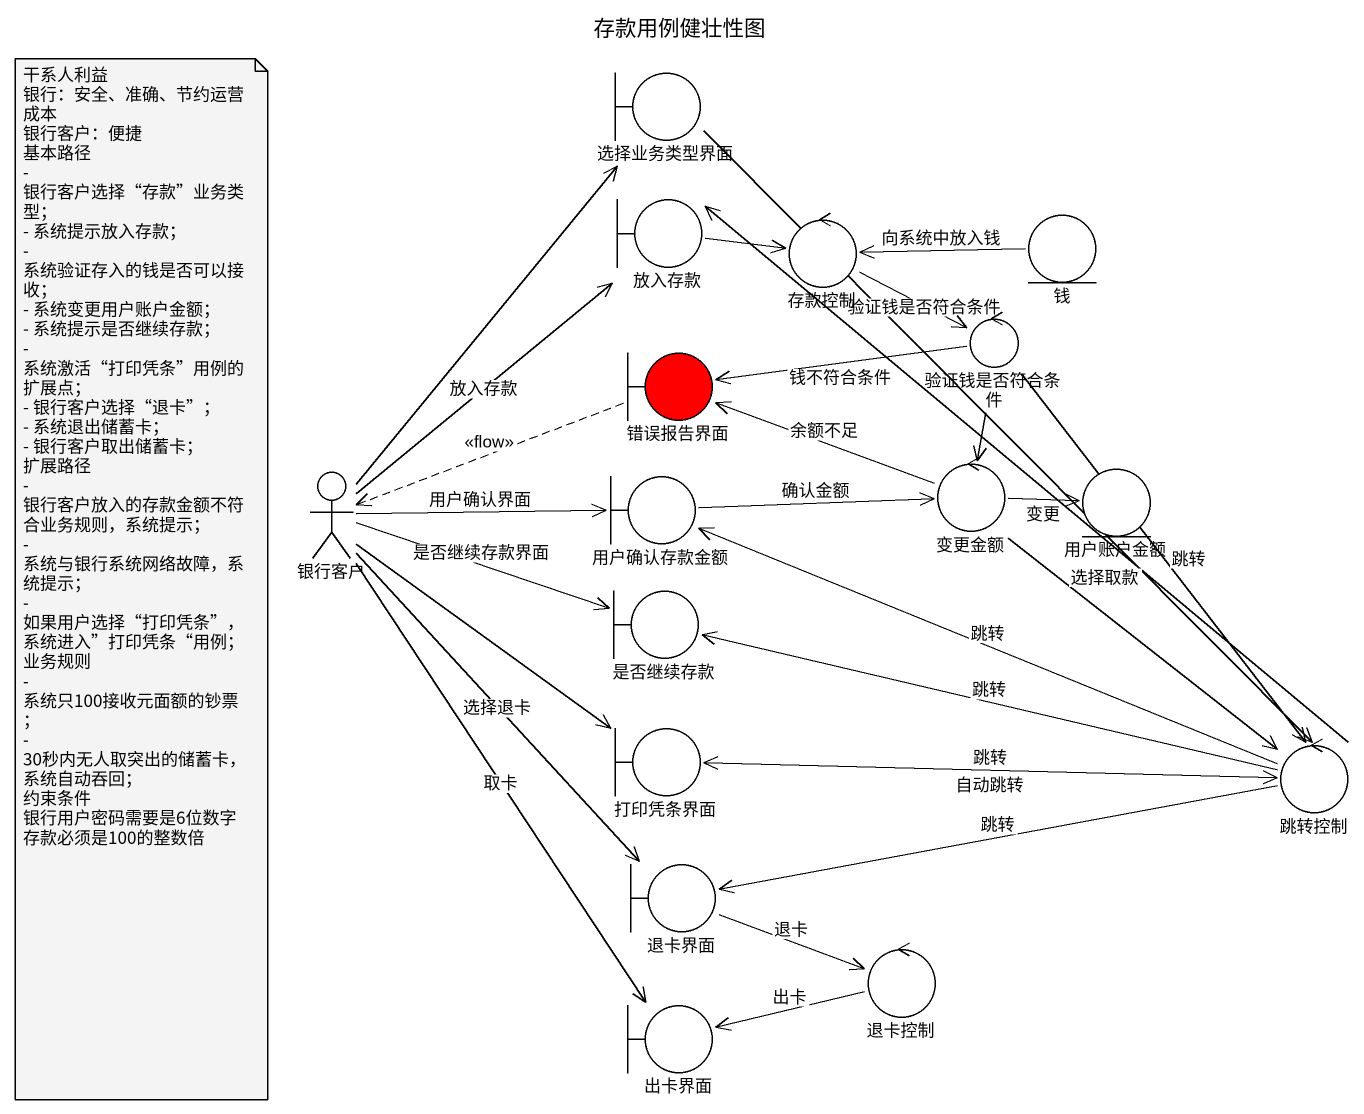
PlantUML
@startuml
title 存款用例健壮性图
boundary 选择业务类型界面
boundary 放入存款
control 存款控制
entity 钱
control 验证钱是否符合条件
boundary 错误报告界面 #FF0000
actor 银行客户
boundary 用户确认存款金额
control 变更金额
entity 用户账户金额
boundary 是否继续存款
boundary 打印凭条界面
control 跳转控制
boundary 退卡界面
control 退卡控制
boundary 出卡界面
选择业务类型界面 --> 跳转控制 : 选择取款
放入存款 -right-> 存款控制
存款控制 -right-> 验证钱是否符合条件 : 验证钱是否符合条件
钱 -left-> 存款控制 : 向系统中放入钱
验证钱是否符合条件 -left-> 错误报告界面 : 钱不符合条件
验证钱是否符合条件 --> 变更金额
验证钱是否符合条件 --> 跳转控制 : 跳转
错误报告界面 .left.> 银行客户 : <<flow>>
银行客户 -up-> 选择业务类型界面
银行客户 -up-> 放入存款 : 放入存款
银行客户 -right-> 用户确认存款金额 : 用户确认界面
银行客户 -right-> 是否继续存款 : 是否继续存款界面
银行客户 --> 打印凭条界面
银行客户 --> 退卡界面 : 选择退卡
银行客户 --> 出卡界面 : 取卡
用户确认存款金额 -right-> 变更金额 : 确认金额
变更金额 -left-> 错误报告界面 : 余额不足
变更金额 -right-> 用户账户金额 : 变更
变更金额 --> 跳转控制
打印凭条界面 -right-> 跳转控制 : 自动跳转
跳转控制 -up-> 放入存款
跳转控制 -left-> 用户确认存款金额 : 跳转
跳转控制 -left-> 是否继续存款 : 跳转
跳转控制 -left-> 打印凭条界面 : 跳转
跳转控制 -left-> 退卡界面 : 跳转
退卡界面 -right-> 退卡控制 : 退卡
退卡控制 -left-> 出卡界面 : 出卡
note as N1
  干系人利益
  银行：安全、准确、节约运营成本
  银行客户：便捷
  基本路径
  - 银行客户选择“存款”业务类型；
  - 系统提示放入存款；
  - 系统验证存入的钱是否可以接收；
  - 系统变更用户账户金额；
  - 系统提示是否继续存款；
  - 系统激活“打印凭条”用例的扩展点；
  - 银行客户选择“退卡”；
  - 系统退出储蓄卡；
  - 银行客户取出储蓄卡；
  扩展路径
  - 银行客户放入的存款金额不符合业务规则，系统提示；
  - 系统与银行系统网络故障，系统提示；
  - 如果用户选择“打印凭条”，系统进入”打印凭条“用例；
  业务规则
  - 系统只100接收元面额的钞票；
  - 30秒内无人取突出的储蓄卡，系统自动吞回；
  约束条件
  银行用户密码需要是6位数字
  存款必须是100的整数倍
end note
@enduml
